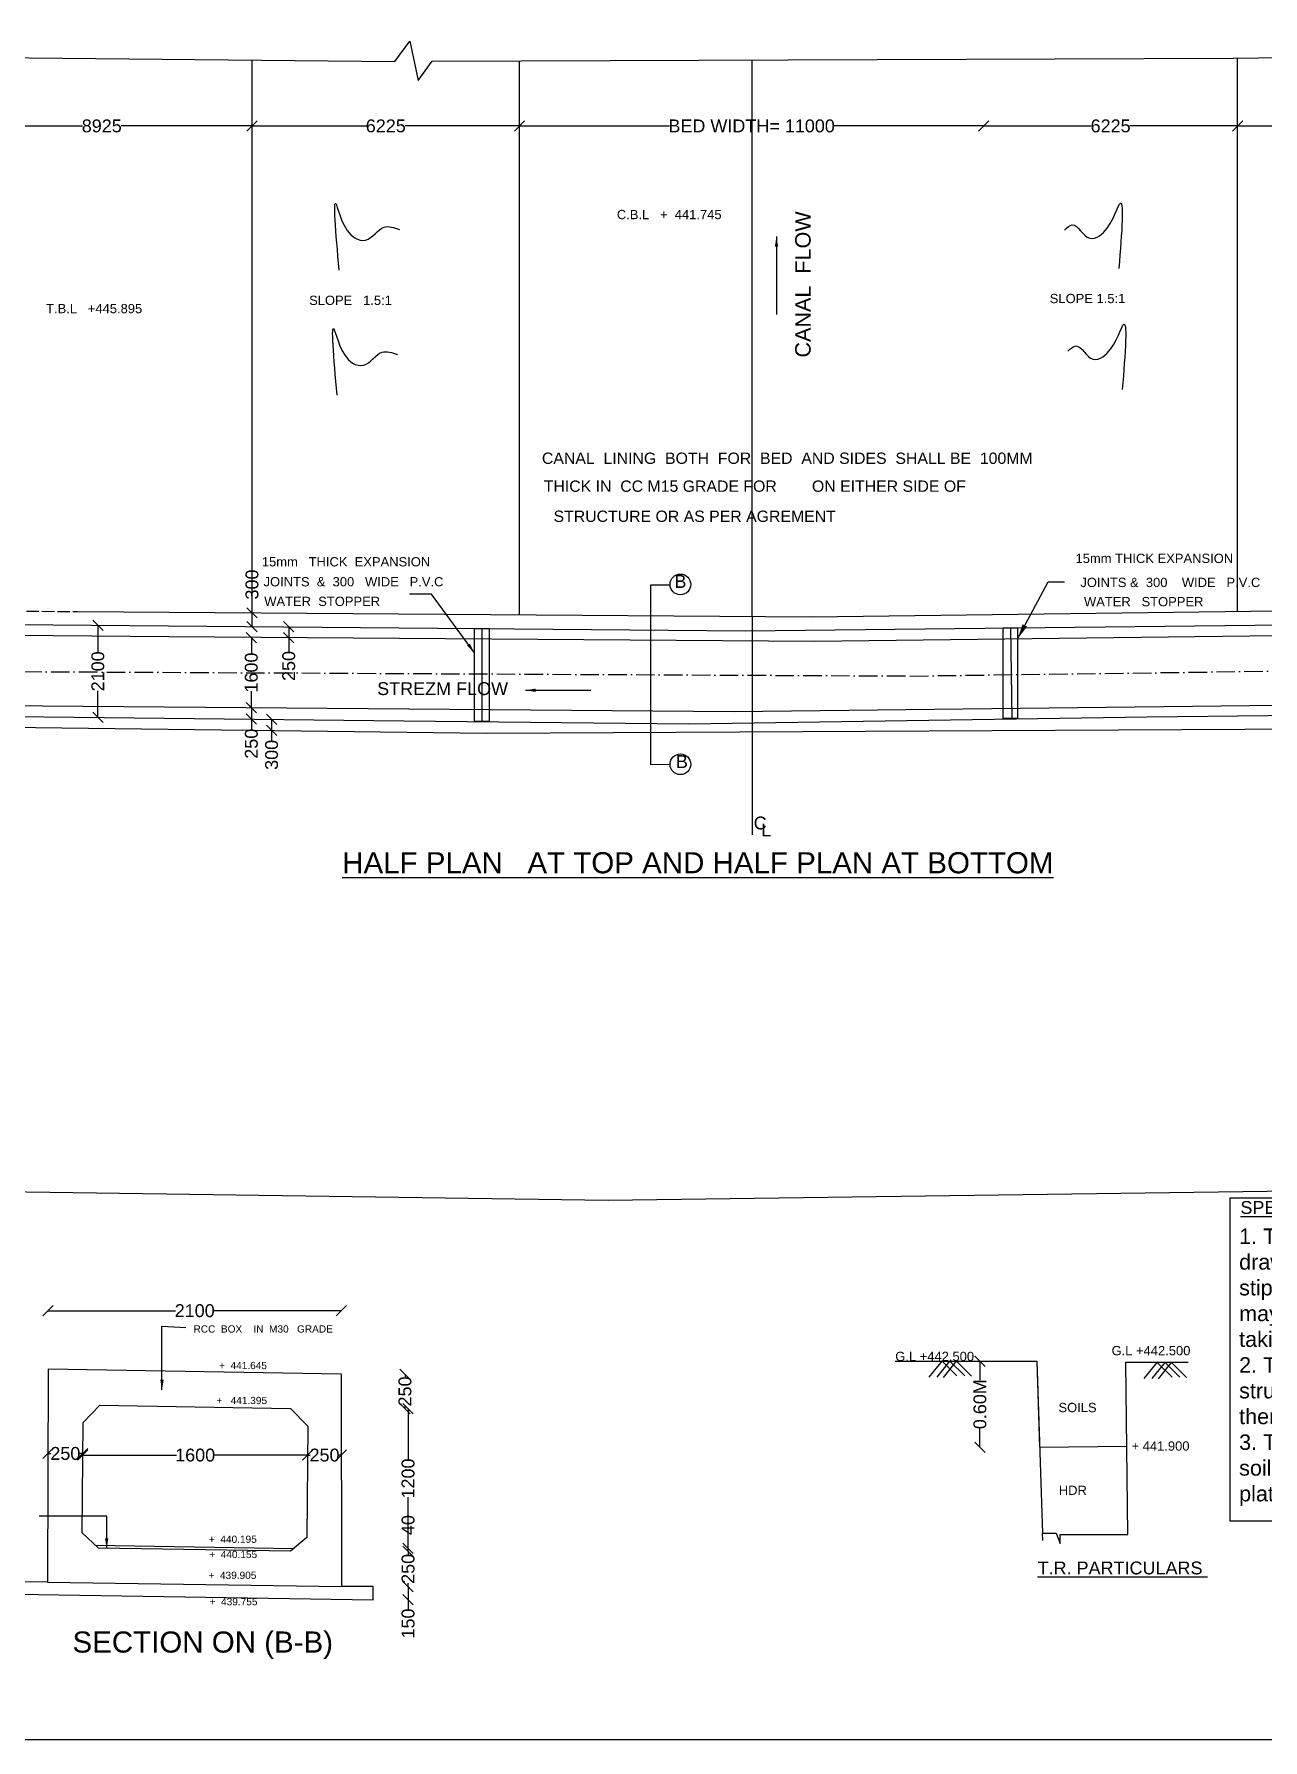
# Model space of a CAD drawing. Header units: millimetres. Extents: x 3111 to 11471, y 4451 to 9497.
# Drawn here: x 5413 to 7799, y 4454 to 7768 of the extents above; entities that cross this region are included whole.
import ezdxf

# ---------------------------------------------------------------- set-up
doc = ezdxf.new("R2010")
doc.units = ezdxf.units.MM
doc.header["$MEASUREMENT"] = 0
doc.linetypes.add('ACAD_ISO02W100', pattern=[15, 12, -3])
doc.linetypes.add('ACAD_ISO10W100', pattern=[18, 12, -3, 0, -3])
for name, color, linetype in [('DIMENSIONS', 7, 'Continuous'), ('DRAWING', 7, 'Continuous'), ('TEXT', 7, 'Continuous')]:
    doc.layers.add(name, color=color, linetype=linetype)
doc.styles.get("Standard").update_dxf_attribs({"font": 'arial.ttf', "height": 25})
doc.dimstyles.get("Standard").update_dxf_attribs({"dimtxt": 25, "dimasz": 20, "dimexe": 0.18, "dimexo": 0.0625, "dimgap": 0.09, "dimtad": 0, "dimdec": 0, "dimzin": 0, "dimdsep": 46, "dimtxsty": 'Standard', "dimblk": 'OBLIQUE', "dimcen": 0.09, "dimse1": 1, "dimse2": 1, "dimadec": 0, "dimazin": 0, "dimtfac": 1, "dimtdec": 0, "dimtofl": 0, "dimtmove": 0, "dimatfit": 3, "dimfxl": 1, "dimtolj": 1, "dimtzin": 0, "dimarcsym": 0})

# ---------------------------------------------------------------- blocks, each defined once
blk = doc.blocks.new('_Oblique')
at = {"color": 0, "linetype": 'ByBlock', "lineweight": -2}
blk.add_line((-0.5, -0.5), (0.5, 0.5), dxfattribs=at)
blk = doc.blocks.new('*D67')
at = {"layer": 'Defpoints', "color": 0}
for p in [(5538.9, 6619.3), (5537, 6440.4), (5537.2, 6440.4)]:
    blk.add_point(p, dxfattribs=at)
at = {"layer": 'DIMENSIONS', "color": 0, "lineweight": -2}
for p, q in [((5537.2, 6619.3), (5537.2, 6567.4)), ((5537.2, 6440.4), (5537.2, 6492.3))]:
    blk.add_line(p, q, dxfattribs=at)
at = {"layer": 'DIMENSIONS', "color": 0, "lineweight": -2, "xscale": 20, "yscale": 20, "zscale": 20}
for p, rotation in [((5537.2, 6619.3), 90), ((5537.2, 6440.4), 270)]:
    blk.add_blockref('_Oblique', p, dxfattribs=dict(at, rotation=rotation))
at = {"layer": 'DIMENSIONS', "color": 0, "insert": (5537.2, 6529.9), "char_height": 25, "attachment_point": 5, "rotation": 90}
blk.add_mtext('\\A1;2100', dxfattribs=at)
blk = doc.blocks.new('*D68')
at = {"layer": 'Defpoints', "color": 0}
for p in [(5836.5, 6643.5), (5836.2, 6616.7), (5836.5, 6616.7)]:
    blk.add_point(p, dxfattribs=at)
at = {"layer": 'DIMENSIONS', "color": 0, "lineweight": -2}
for p, q in [((5836.5, 6643.5), (5836.5, 6670.8)), ((5836.5, 6616.7), (5836.5, 6643.5))]:
    blk.add_line(p, q, dxfattribs=at)
at = {"layer": 'DIMENSIONS', "color": 0, "lineweight": -2, "xscale": 20, "yscale": 20, "zscale": 20}
for p, rotation in [((5836.5, 6643.5), 90), ((5836.5, 6616.7), 270)]:
    blk.add_blockref('_Oblique', p, dxfattribs=dict(at, rotation=rotation))
at = {"layer": 'DIMENSIONS', "color": 0, "insert": (5836.5, 6698.5), "char_height": 25, "attachment_point": 5, "rotation": 90}
blk.add_mtext('\\A1;300', dxfattribs=at)
blk = doc.blocks.new('*D69')
at = {"layer": 'Defpoints', "color": 0}
for p in [(5836.3, 6595.4), (5836.5, 6616.7), (5907.9, 6595.4)]:
    blk.add_point(p, dxfattribs=at)
at = {"layer": 'DIMENSIONS', "color": 0, "lineweight": -2}
for p, q in [((5907.9, 6616.7), (5907.9, 6595.4)), ((5907.9, 6595.4), (5907.9, 6568.2))]:
    blk.add_line(p, q, dxfattribs=at)
at = {"layer": 'DIMENSIONS', "color": 0, "lineweight": -2, "xscale": 20, "yscale": 20, "zscale": 20}
for p, rotation in [((5907.9, 6616.7), 90), ((5907.9, 6595.4), 270)]:
    blk.add_blockref('_Oblique', p, dxfattribs=dict(at, rotation=rotation))
at = {"layer": 'DIMENSIONS', "color": 0, "insert": (5907.9, 6540.3), "char_height": 25, "attachment_point": 5, "rotation": 90}
blk.add_mtext('\\A1;250', dxfattribs=at)
blk = doc.blocks.new('*D70')
at = {"layer": 'Defpoints', "color": 0}
for p in [(5836.3, 6595.4), (5835.2, 6459.5), (5835.2, 6459.5)]:
    blk.add_point(p, dxfattribs=at)
at = {"layer": 'DIMENSIONS', "color": 0, "lineweight": -2}
for p, q in [((5835.2, 6595.4), (5835.2, 6563.7)), ((5835.2, 6459.5), (5835.2, 6491.3))]:
    blk.add_line(p, q, dxfattribs=at)
at = {"layer": 'DIMENSIONS', "color": 0, "lineweight": -2, "xscale": 20, "yscale": 20, "zscale": 20}
for p, rotation in [((5835.2, 6595.4), 90), ((5835.2, 6459.5), 270)]:
    blk.add_blockref('_Oblique', p, dxfattribs=dict(at, rotation=rotation))
at = {"layer": 'DIMENSIONS', "color": 0, "insert": (5835.2, 6527.5), "char_height": 25, "attachment_point": 5, "rotation": 90}
blk.add_mtext('\\A1;1600', dxfattribs=at)
blk = doc.blocks.new('*D71')
at = {"layer": 'Defpoints', "color": 0}
for p in [(5835, 6437.2), (5835.2, 6459.5), (5835.3, 6437.2)]:
    blk.add_point(p, dxfattribs=at)
at = {"layer": 'DIMENSIONS', "color": 0, "lineweight": -2}
for p, q in [((5835.3, 6459.5), (5835.3, 6437.2)), ((5835.3, 6437.2), (5835.3, 6417.2))]:
    blk.add_line(p, q, dxfattribs=at)
at = {"layer": 'DIMENSIONS', "color": 0, "lineweight": -2, "xscale": 20, "yscale": 20, "zscale": 20}
for p, rotation in [((5835.3, 6459.5), 90), ((5835.3, 6437.2), 270)]:
    blk.add_blockref('_Oblique', p, dxfattribs=dict(at, rotation=rotation))
at = {"layer": 'DIMENSIONS', "color": 0, "insert": (5835.3, 6389.3), "char_height": 25, "attachment_point": 5, "rotation": 90}
blk.add_mtext('\\A1;250', dxfattribs=at)
blk = doc.blocks.new('*D72')
at = {"layer": 'Defpoints', "color": 0}
for p in [(5859.9, 6436.9), (5862.2, 6415.3), (5874.6, 6415.3)]:
    blk.add_point(p, dxfattribs=at)
at = {"layer": 'DIMENSIONS', "color": 0, "lineweight": -2}
for p, q in [((5874.6, 6436.9), (5874.6, 6415.3)), ((5874.6, 6415.3), (5874.6, 6395.3))]:
    blk.add_line(p, q, dxfattribs=at)
at = {"layer": 'DIMENSIONS', "color": 0, "lineweight": -2, "xscale": 20, "yscale": 20, "zscale": 20}
for p, rotation in [((5874.6, 6436.9), 90), ((5874.6, 6415.3), 270)]:
    blk.add_blockref('_Oblique', p, dxfattribs=dict(at, rotation=rotation))
at = {"layer": 'DIMENSIONS', "color": 0, "insert": (5874.6, 6367.7), "char_height": 25, "attachment_point": 5, "rotation": 90}
blk.add_mtext('\\A1;300', dxfattribs=at)
blk = doc.blocks.new('*D74')
at = {"layer": 'Defpoints', "color": 0}
for p in [(5252.9, 7589.2), (5836.5, 7589.2), (5836.5, 7589.2)]:
    blk.add_point(p, dxfattribs=at)
at = {"layer": 'DIMENSIONS', "color": 0, "lineweight": -2}
for p, q in [((5252.9, 7589.2), (5507.1, 7589.2)), ((5836.5, 7589.2), (5582.2, 7589.2))]:
    blk.add_line(p, q, dxfattribs=at)
at = {"layer": 'DIMENSIONS', "color": 0, "lineweight": -2, "xscale": 20, "yscale": 20, "zscale": 20, "rotation": 180}
blk.add_blockref('_Oblique', (5252.9, 7589.2), dxfattribs=at)
at = {"layer": 'DIMENSIONS', "color": 0, "lineweight": -2, "xscale": 20, "yscale": 20, "zscale": 20}
blk.add_blockref('_Oblique', (5836.5, 7589.2), dxfattribs=at)
at = {"layer": 'DIMENSIONS', "color": 0, "insert": (5544.7, 7589.2), "char_height": 25, "attachment_point": 5}
blk.add_mtext('\\A1;8925', dxfattribs=at)
blk = doc.blocks.new('*D75')
at = {"layer": 'Defpoints', "color": 0}
for p in [(5836.5, 7589.2), (6355.9, 7589.2), (6355.9, 7582.6)]:
    blk.add_point(p, dxfattribs=at)
at = {"layer": 'DIMENSIONS', "color": 0, "lineweight": -2}
for p, q in [((5836.5, 7589.2), (6058.6, 7589.2)), ((6355.9, 7589.2), (6133.8, 7589.2))]:
    blk.add_line(p, q, dxfattribs=at)
at = {"layer": 'DIMENSIONS', "color": 0, "lineweight": -2, "xscale": 20, "yscale": 20, "zscale": 20, "rotation": 180}
blk.add_blockref('_Oblique', (5836.5, 7589.2), dxfattribs=at)
at = {"layer": 'DIMENSIONS', "color": 0, "lineweight": -2, "xscale": 20, "yscale": 20, "zscale": 20}
blk.add_blockref('_Oblique', (6355.9, 7589.2), dxfattribs=at)
at = {"layer": 'DIMENSIONS', "color": 0, "insert": (6096.2, 7589.2), "char_height": 25, "attachment_point": 5}
blk.add_mtext('\\A1;6225', dxfattribs=at)
blk = doc.blocks.new('*D76')
at = {"layer": 'Defpoints', "color": 0}
for p in [(6355.9, 7589.2), (7257.3, 7589.2), (7257.3, 7589.2)]:
    blk.add_point(p, dxfattribs=at)
at = {"layer": 'DIMENSIONS', "color": 0, "lineweight": -2}
for p, q in [((6355.9, 7589.2), (6647.1, 7589.2)), ((7257.3, 7589.2), (6966.2, 7589.2))]:
    blk.add_line(p, q, dxfattribs=at)
at = {"layer": 'DIMENSIONS', "color": 0, "lineweight": -2, "xscale": 20, "yscale": 20, "zscale": 20, "rotation": 180}
blk.add_blockref('_Oblique', (6355.9, 7589.2), dxfattribs=at)
at = {"layer": 'DIMENSIONS', "color": 0, "lineweight": -2, "xscale": 20, "yscale": 20, "zscale": 20}
blk.add_blockref('_Oblique', (7257.3, 7589.2), dxfattribs=at)
at = {"layer": 'DIMENSIONS', "color": 0, "insert": (6806.6, 7589.2), "char_height": 25, "attachment_point": 5}
blk.add_mtext('\\A1;BED WIDTH= 11000', dxfattribs=at)
blk = doc.blocks.new('*D77')
at = {"layer": 'Defpoints', "color": 0}
for p in [(7750.1, 7589.2), (7257.3, 7571.7), (7750.1, 7571.7)]:
    blk.add_point(p, dxfattribs=at)
at = {"layer": 'DIMENSIONS', "color": 0, "lineweight": -2}
for p, q in [((7257.3, 7589.2), (7466.2, 7589.2)), ((7750.1, 7589.2), (7541.3, 7589.2))]:
    blk.add_line(p, q, dxfattribs=at)
at = {"layer": 'DIMENSIONS', "color": 0, "lineweight": -2, "xscale": 20, "yscale": 20, "zscale": 20, "rotation": 180}
blk.add_blockref('_Oblique', (7257.3, 7589.2), dxfattribs=at)
at = {"layer": 'DIMENSIONS', "color": 0, "lineweight": -2, "xscale": 20, "yscale": 20, "zscale": 20}
blk.add_blockref('_Oblique', (7750.1, 7589.2), dxfattribs=at)
at = {"layer": 'DIMENSIONS', "color": 0, "insert": (7503.7, 7589.2), "char_height": 25, "attachment_point": 5}
blk.add_mtext('\\A1;6225', dxfattribs=at)
blk = doc.blocks.new('*D78')
at = {"layer": 'Defpoints', "color": 0}
for p in [(7750.1, 7589.2), (8085.9, 7589.2), (8085.9, 7589.2)]:
    blk.add_point(p, dxfattribs=at)
at = {"layer": 'DIMENSIONS', "color": 0, "lineweight": -2}
for p, q in [((7750.1, 7589.2), (7890.4, 7589.2)), ((8085.9, 7589.2), (7945.7, 7589.2))]:
    blk.add_line(p, q, dxfattribs=at)
at = {"layer": 'DIMENSIONS', "color": 0, "lineweight": -2, "xscale": 20, "yscale": 20, "zscale": 20, "rotation": 180}
blk.add_blockref('_Oblique', (7750.1, 7589.2), dxfattribs=at)
at = {"layer": 'DIMENSIONS', "color": 0, "lineweight": -2, "xscale": 20, "yscale": 20, "zscale": 20}
blk.add_blockref('_Oblique', (8085.9, 7589.2), dxfattribs=at)
at = {"layer": 'DIMENSIONS', "color": 0, "insert": (7918, 7589.2), "char_height": 25, "attachment_point": 5}
blk.add_mtext('\\A1;500', dxfattribs=at)
blk = doc.blocks.new('*D93')
at = {"layer": 'Defpoints', "color": 0}
for p in [(5440, 5011.2), (5507.9, 5010.6), (5507.9, 5010.6)]:
    blk.add_point(p, dxfattribs=at)
at = {"layer": 'DIMENSIONS', "color": 0, "lineweight": -2}
for p, q in [((5440, 5010.6), (5446.1, 5010.6)), ((5507.9, 5010.6), (5501.9, 5010.6))]:
    blk.add_line(p, q, dxfattribs=at)
at = {"layer": 'DIMENSIONS', "color": 0, "lineweight": -2, "xscale": 20, "yscale": 20, "zscale": 20, "rotation": 180}
blk.add_blockref('_Oblique', (5440, 5010.6), dxfattribs=at)
at = {"layer": 'DIMENSIONS', "color": 0, "lineweight": -2, "xscale": 20, "yscale": 20, "zscale": 20}
blk.add_blockref('_Oblique', (5507.9, 5010.6), dxfattribs=at)
at = {"layer": 'DIMENSIONS', "color": 0, "insert": (5474, 5010.6), "char_height": 25, "attachment_point": 5}
blk.add_mtext('\\A1;250', dxfattribs=at)
blk = doc.blocks.new('*D94')
at = {"layer": 'Defpoints', "color": 0}
for p in [(5507.9, 5010.6), (5944.3, 5007.4), (5944.3, 5007.4)]:
    blk.add_point(p, dxfattribs=at)
at = {"layer": 'DIMENSIONS', "color": 0, "lineweight": -2}
for p, q in [((5507.9, 5007.4), (5689.9, 5007.4)), ((5944.3, 5007.4), (5762.3, 5007.4))]:
    blk.add_line(p, q, dxfattribs=at)
at = {"layer": 'DIMENSIONS', "color": 0, "lineweight": -2, "xscale": 20, "yscale": 20, "zscale": 20, "rotation": 180}
blk.add_blockref('_Oblique', (5507.9, 5007.4), dxfattribs=at)
at = {"layer": 'DIMENSIONS', "color": 0, "lineweight": -2, "xscale": 20, "yscale": 20, "zscale": 20}
blk.add_blockref('_Oblique', (5944.3, 5007.4), dxfattribs=at)
at = {"layer": 'DIMENSIONS', "color": 0, "insert": (5726.1, 5007.4), "char_height": 25, "attachment_point": 5}
blk.add_mtext('\\A1;1600', dxfattribs=at)
blk = doc.blocks.new('*D95')
at = {"layer": 'Defpoints', "color": 0}
for p in [(5944.3, 5007.4), (6010.2, 5007.4), (6010.2, 5007.4)]:
    blk.add_point(p, dxfattribs=at)
at = {"layer": 'DIMENSIONS', "color": 0, "lineweight": -2}
for p, q in [((5944.3, 5007.4), (5949.4, 5007.4)), ((6010.2, 5007.4), (6005.1, 5007.4))]:
    blk.add_line(p, q, dxfattribs=at)
at = {"layer": 'DIMENSIONS', "color": 0, "lineweight": -2, "xscale": 20, "yscale": 20, "zscale": 20, "rotation": 180}
blk.add_blockref('_Oblique', (5944.3, 5007.4), dxfattribs=at)
at = {"layer": 'DIMENSIONS', "color": 0, "lineweight": -2, "xscale": 20, "yscale": 20, "zscale": 20}
blk.add_blockref('_Oblique', (6010.2, 5007.4), dxfattribs=at)
at = {"layer": 'DIMENSIONS', "color": 0, "insert": (5977.3, 5007.4), "char_height": 25, "attachment_point": 5}
blk.add_mtext('\\A1;250', dxfattribs=at)
blk = doc.blocks.new('*D96')
at = {"layer": 'Defpoints', "color": 0}
for p in [(6010, 5164.4), (5911.4, 5097.9), (6133.6, 5097.9)]:
    blk.add_point(p, dxfattribs=at)
at = {"layer": 'DIMENSIONS', "color": 0, "lineweight": -2}
for p, q in [((6133.6, 5164.4), (6133.6, 5159)), ((6133.6, 5097.9), (6133.6, 5103.3))]:
    blk.add_line(p, q, dxfattribs=at)
at = {"layer": 'DIMENSIONS', "color": 0, "lineweight": -2, "xscale": 20, "yscale": 20, "zscale": 20}
for p, rotation in [((6133.6, 5164.4), 90), ((6133.6, 5097.9), 270)]:
    blk.add_blockref('_Oblique', p, dxfattribs=dict(at, rotation=rotation))
at = {"layer": 'DIMENSIONS', "color": 0, "insert": (6133.6, 5131.1), "char_height": 25, "attachment_point": 5, "rotation": 90}
blk.add_mtext('\\A1;250', dxfattribs=at)
blk = doc.blocks.new('*D97')
at = {"layer": 'Defpoints', "color": 0}
for p in [(5911.4, 5097.9), (5917.7, 4826.2), (6139.6, 4826.2)]:
    blk.add_point(p, dxfattribs=at)
at = {"layer": 'DIMENSIONS', "color": 0, "lineweight": -2}
for p, q in [((6139.6, 5097.9), (6139.6, 4998.2)), ((6139.6, 4826.2), (6139.6, 4925.8))]:
    blk.add_line(p, q, dxfattribs=at)
at = {"layer": 'DIMENSIONS', "color": 0, "lineweight": -2, "xscale": 20, "yscale": 20, "zscale": 20}
for p, rotation in [((6139.6, 5097.9), 90), ((6139.6, 4826.2), 270)]:
    blk.add_blockref('_Oblique', p, dxfattribs=dict(at, rotation=rotation))
at = {"layer": 'DIMENSIONS', "color": 0, "insert": (6139.6, 4962), "char_height": 25, "attachment_point": 5, "rotation": 90}
blk.add_mtext('\\A1;1200', dxfattribs=at)
blk = doc.blocks.new('*D98')
at = {"layer": 'Defpoints', "color": 0}
for p in [(5911.1, 4820.7), (5917.7, 4826.2), (6139.6, 4820.7)]:
    blk.add_point(p, dxfattribs=at)
at = {"layer": 'DIMENSIONS', "color": 0, "lineweight": -2}
for p, q in [((6139.6, 4826.2), (6139.6, 4853.1)), ((6139.6, 4820.7), (6139.6, 4826.2))]:
    blk.add_line(p, q, dxfattribs=at)
at = {"layer": 'DIMENSIONS', "color": 0, "lineweight": -2, "xscale": 20, "yscale": 20, "zscale": 20}
for p, rotation in [((6139.6, 4826.2), 90), ((6139.6, 4820.7), 270)]:
    blk.add_blockref('_Oblique', p, dxfattribs=dict(at, rotation=rotation))
at = {"layer": 'DIMENSIONS', "color": 0, "insert": (6139.6, 4871.6), "char_height": 25, "attachment_point": 5, "rotation": 90}
blk.add_mtext('\\A1;40', dxfattribs=at)
blk = doc.blocks.new('*D99')
at = {"layer": 'Defpoints', "color": 0}
for p in [(6139.6, 4820.7), (6010.6, 4752.2), (6139.6, 4752.2)]:
    blk.add_point(p, dxfattribs=at)
at = {"layer": 'DIMENSIONS', "color": 0, "lineweight": -2}
for p, q in [((6139.6, 4820.7), (6139.6, 4814.3)), ((6139.6, 4752.2), (6139.6, 4758.6))]:
    blk.add_line(p, q, dxfattribs=at)
at = {"layer": 'DIMENSIONS', "color": 0, "lineweight": -2, "xscale": 20, "yscale": 20, "zscale": 20}
for p, rotation in [((6139.6, 4820.7), 90), ((6139.6, 4752.2), 270)]:
    blk.add_blockref('_Oblique', p, dxfattribs=dict(at, rotation=rotation))
at = {"layer": 'DIMENSIONS', "color": 0, "insert": (6139.6, 4786.5), "char_height": 25, "attachment_point": 5, "rotation": 90}
blk.add_mtext('\\A1;250', dxfattribs=at)
blk = doc.blocks.new('*D100')
at = {"layer": 'Defpoints', "color": 0}
for p in [(6041.2, 4752.2), (6040.8, 4726.8), (6139.6, 4726.8)]:
    blk.add_point(p, dxfattribs=at)
at = {"layer": 'DIMENSIONS', "color": 0, "lineweight": -2}
for p, q in [((6139.6, 4752.2), (6139.6, 4726.8)), ((6139.6, 4726.8), (6139.6, 4706.8))]:
    blk.add_line(p, q, dxfattribs=at)
at = {"layer": 'DIMENSIONS', "color": 0, "lineweight": -2, "xscale": 20, "yscale": 20, "zscale": 20}
for p, rotation in [((6139.6, 4752.2), 90), ((6139.6, 4726.8), 270)]:
    blk.add_blockref('_Oblique', p, dxfattribs=dict(at, rotation=rotation))
at = {"layer": 'DIMENSIONS', "color": 0, "insert": (6139.6, 4680.3), "char_height": 25, "attachment_point": 5, "rotation": 90}
blk.add_mtext('\\A1;150', dxfattribs=at)
blk = doc.blocks.new('*D101')
at = {"layer": 'Defpoints', "color": 0}
for p in [(7360.2, 5189.9), (7250, 5022.8), (7365.9, 5022.8)]:
    blk.add_point(p, dxfattribs=at)
at = {"layer": 'DIMENSIONS', "color": 0, "lineweight": -2}
for p, q in [((7250, 5189.9), (7250, 5152.9)), ((7250, 5022.8), (7250, 5059.8))]:
    blk.add_line(p, q, dxfattribs=at)
at = {"layer": 'DIMENSIONS', "color": 0, "lineweight": -2, "xscale": 20, "yscale": 20, "zscale": 20}
for p, rotation in [((7250, 5189.9), 90), ((7250, 5022.8), 270)]:
    blk.add_blockref('_Oblique', p, dxfattribs=dict(at, rotation=rotation))
at = {"layer": 'DIMENSIONS', "color": 0, "insert": (7250, 5106.4), "char_height": 25, "attachment_point": 5, "rotation": 90}
blk.add_mtext('\\A1;0.60M', dxfattribs=at)
blk = doc.blocks.new('*D102')
at = {"layer": 'Defpoints', "color": 0}
for p in [(6010, 5287.9), (5440.5, 5174.5), (6010, 5164.4)]:
    blk.add_point(p, dxfattribs=at)
at = {"layer": 'DIMENSIONS', "color": 0, "lineweight": -2}
for p, q in [((5440.5, 5287.9), (5687.7, 5287.9)), ((6010, 5287.9), (5762.8, 5287.9))]:
    blk.add_line(p, q, dxfattribs=at)
at = {"layer": 'DIMENSIONS', "color": 0, "lineweight": -2, "xscale": 20, "yscale": 20, "zscale": 20, "rotation": 180}
blk.add_blockref('_Oblique', (5440.5, 5287.9), dxfattribs=at)
at = {"layer": 'DIMENSIONS', "color": 0, "lineweight": -2, "xscale": 20, "yscale": 20, "zscale": 20}
blk.add_blockref('_Oblique', (6010, 5287.9), dxfattribs=at)
at = {"layer": 'DIMENSIONS', "color": 0, "insert": (5725.2, 5287.9), "char_height": 25, "attachment_point": 5}
blk.add_mtext('\\A1;2100', dxfattribs=at)

msp = doc.modelspace()

# ---------------------------------------------------------------- linework, layer by layer
at = {"layer": 'DIMENSIONS', "color": 0}
for points in [[(11470.6, 4454.3), (3110.6, 4454.3), (3110.6, 9497.4), (11470.6, 9497.4)], [(6268.4, 6613), (6297.1, 6613), (6297.1, 6432.3), (6268.4, 6432.3)], [(7295.2, 6614.2), (7322.9, 6614.2), (7322.9, 6438), (7295.2, 6438)], [(7736.1, 5507.4), (8935, 5507.4), (8935, 4879), (7736.1, 4879)]]:
    msp.add_lwpolyline(points, close=True, dxfattribs=at)
for points in [[(6648.1, 6697.5), (6610.2, 6697.5), (6610.2, 6349.1), (6648.1, 6349.3)], [(6807.6, 6636.7), (6807.6, 6212.2)], [(6282.8, 6613), (6282.8, 6432.3)], [(7309.1, 6614.2), (7311.8, 6437.8)], [(5440.5, 5174.5), (5439.3, 4760.9), (5380.6, 4761.1), (5380.6, 4737.5), (6071.8, 4726.3), (6071.8, 4752.2), (6010.6, 4752.2), (6010, 5164.4), (5440.5, 5174.5)], [(7085.5, 5190.2), (7360.2, 5189.9), (7371.6, 4855.8)], [(7151.2, 5158.7), (7176.3, 5190.1), (7205.3, 5161.3)], [(7166.7, 5158.6), (7191.7, 5190.1), (7220.8, 5161.3)], [(7179.2, 5158.3), (7204.3, 5189.7), (7233.3, 5161)], [(7360.2, 5189.9), (7365.9, 5022.8)], [(7372.1, 4841.4), (7371.6, 4855.8), (7397.9, 4855.8), (7405.9, 4835.5), (7405.9, 4853.1), (7537.1, 4853.3), (7533.3, 5188), (7654, 5188)], [(7568.8, 5156), (7593.8, 5187.4), (7622.9, 5158.6)], [(7584.2, 5156), (7609.3, 5187.4), (7638.3, 5158.6)], [(7596.7, 5155.7), (7621.8, 5187.1), (7650.9, 5158.3)], [(5508.5, 5070.8), (5540.9, 5104.2), (5911.4, 5097.9), (5944.7, 5063.6), (5943.1, 4847.4), (5911.1, 4820.7), (5538.5, 4826.4), (5506.5, 4856.3), (5508.5, 5070.8)], [(7365.9, 5022.8), (7535.2, 5024.8)], [(5532.1, 4832.4), (5917.7, 4826.2)], [(5439.3, 4760.9), (6010.6, 4752.2)]]:
    msp.add_lwpolyline(points, dxfattribs=at)
for centre in [(6668.3, 6698.7), (6668.3, 6349.4)]:
    msp.add_circle(centre, 20.1, dxfattribs=at)
for points in [[(6005.7, 7309.3), (6000.3, 7436.1), (6035.9, 7371.7), (6057, 7367.5), (6093, 7392.8), (6122.9, 7388.3)], [(7414, 7387), (7429.3, 7397), (7463, 7371.1), (7481.9, 7375.8), (7521, 7437.2), (7519.8, 7312.6)], [(6001.7, 7066.3), (5996.3, 7193.1), (6031.9, 7128.7), (6053, 7124.5), (6089, 7149.8), (6118.9, 7145.3)], [(7420.6, 7151.9), (7436, 7161.9), (7469.7, 7136), (7488.6, 7140.7), (7527.6, 7202.1), (7526.4, 7077.5)]]:
    msp.add_spline(points, degree=3, dxfattribs=at)
at = {"layer": 'DRAWING', "color": 0}
for points in [[(3271.6, 7742.9), (6113.6, 7714.7), (6142.8, 7753.9), (6159.3, 7677.8), (6186, 7715.3), (7741.9, 7721), (8526.2, 7731.1)], [(9893.2, 5547.8), (6528.2, 5502.3), (3275, 5548.7), (3277.7, 5848.1), (3316.8, 5873.9), (3240.4, 5873.9), (3277.6, 5886.4), (3273.1, 7286.9), (3310.6, 7312.1), (3236.1, 7312.1), (3273.5, 7337), (3271.6, 7742.9)], [(7750.1, 6646.7), (7750.1, 7721.1)], [(5836.5, 6643.5), (5836.5, 7717.4)], [(6355.9, 6639.9), (6355.9, 7715.9)], [(6807.6, 6636.7), (6807.6, 7717.6)], [(5497.8, 6645.9), (6922.7, 6635.8), (7926.8, 6649), (8411.5, 6653.4), (8411.5, 6726.8), (8487.9, 6726.8), (8859.1, 6937.4)], [(5150.9, 6622.7), (6794.1, 6608.5), (8308, 6625.6), (8512.8, 6629.5)], [(5191.9, 6464.7), (6772.7, 6451.9), (7996, 6466.4), (8515, 6473.1), (8515, 6427.3), (8473.7, 6427.3), (8473.7, 6654.3), (8512.5, 6654.3), (8515, 6473.1)], [(8513.1, 6607.2), (6928.8, 6587.7), (5675.1, 6596.6), (5150.9, 6601.4)], [(5364.1, 6421.5), (6292.5, 6410), (7764.1, 6417.6), (8413.8, 6424.1), (8413.8, 6351.2), (8489.6, 6351.2), (8861.9, 6167.6), (8861.9, 5954.3), (9015.9, 5954.3), (9015.9, 6263), (8514.2, 6511.2)], [(5200.2, 6444), (6131.6, 6434), (6684.3, 6428.1), (7574.8, 6441.8), (8515, 6451.8)]]:
    msp.add_lwpolyline(points, dxfattribs=at)
at = {"layer": 'DRAWING', "color": 0, "linetype": 'ACAD_ISO02W100', "ltscale": 2}
msp.add_lwpolyline([(4044.8, 6832.7), (4044.8, 7202.8), (4186.5, 7202.8), (4186.5, 6937), (4639.1, 6770.6), (4768.6, 6751.1), (4888.7, 6751.1), (4888.7, 6651.5), (5497.9, 6645.9)], dxfattribs=at)
at = {"layer": 'DRAWING', "color": 0, "linetype": 'ACAD_ISO10W100', "ltscale": 3}
msp.add_lwpolyline([(3186.1, 6643.7), (3186.1, 6558.2), (5121.6, 6530.7), (7114, 6520.8), (8570.6, 6540.4), (9917, 6563.6), (9917, 6647.8)], dxfattribs=at)

# ---------------------------------------------------------------- texts
at = {"layer": 'DIMENSIONS', "color": 0}
for s, height, p in [('B', 25, (6656.6, 6692)), ('B', 25, (6659.6, 6342.1)), ('C', 25, (6810.6, 6222.8)), ('L', 25, (6825, 6209.3)), ('%%USPECIAL NOTES:', 25, (7755.7, 5476)), ('RCC  BOX    IN  M30   GRADE', 14, (5722.9, 5245.5)), ('+  441.645', 14, (5772.5, 5174.5)), ('+   441.395', 14, (5767.3, 5106.6)), ('+  440.195', 14, (5752.8, 4837.1)), ('+  440.155', 14, (5753.5, 4807.5)), ('+  439.905', 14, (5752, 4767)), ('%%UT.R. PARTICULARS ', 25, (7361.9, 4775.8)), ('+  439.755', 14, (5754.2, 4715.8)), ('SECTION ON (B-B)', 41, (5487.9, 4623.9))]:
    msp.add_text(s, height=height, dxfattribs=at).set_placement(p)
at = {"layer": 'TEXT', "color": 0}
for s, height, p in [('C.B.L   +  441.745', 18, (6544.9, 7408.2)), ('SLOPE   1.5:1', 18, (5947.4, 7241.6)), ('SLOPE 1.5:1', 18, (7385.5, 7245.1)), ('T.B.L   +445.895', 18, (5436.7, 7225.5)), ('CANAL  LINING  BOTH  FOR  BED  AND SIDES  SHALL BE  100MM', 22, (6399.4, 6932.8)), ('THICK IN  CC M15 GRADE FOR        ON EITHER SIDE OF', 22, (6403, 6878.6)), ('STRUCTURE OR AS PER AGREMENT', 22, (6422, 6820.1)), ('15mm   THICK  EXPANSION', 18, (5855.6, 6733.7)), ('15mm THICK EXPANSION', 18, (7435.6, 6740.3)), ('JOINTS  &  300   WIDE   P.V.C', 18, (5858.9, 6694.9)), ('JOINTS &  300    WIDE   P.V.C', 18, (7445, 6693.6)), ('WATER  STOPPER', 18, (5860.3, 6656.8)), ('WATER   STOPPER', 18, (7452, 6656.2)), ('STREZM FLOW', 25, (6079.5, 6483.8)), ('%%UHALF PLAN   AT TOP AND HALF PLAN AT BOTTOM', 41, (6011.6, 6137.6)), ('G.L +442.500', 18, (7085.5, 5190.2)), ('G.L +442.500', 18, (7505.5, 5201.4)), ('SOILS ', 18, (7402.4, 5090.9)), ('+ 441.900', 18, (7544.3, 5016.2)), ('HDR', 18, (7403.1, 4930.1))]:
    msp.add_text(s, height=height, dxfattribs=at).set_placement(p)
msp.add_text('CANAL  FLOW', height=30, rotation=90, dxfattribs=at).set_placement((6921.2, 7139.4))
at = {"layer": 'TEXT', "color": 0, "insert": (7753.2, 5447.7), "char_height": 30, "width": 1190.234, "attachment_point": 1}
msp.add_mtext('1. The Project authorities shall satisfy_ whether the design and drawing proposals comply with technical specifications as stipulated in the agreement conditions.Any deviations noticed may be referred to CDO for necessary modifications before taking up execution. \\P2. The project authorities shall verify the suitability of the structure as per approved hydraulic particulars and Satisfy themselves about the suitability of the structure. \\P3. The field authorities shall ensure the safe bearing capacity of soil at foundation level before execution of work by conducting plate load test. \\P ', dxfattribs=at)

# ---------------------------------------------------------------- dimensions: what is measured, and where the dimension line sits
at = {"layer": 'DIMENSIONS', "color": 0}
for base, p1, p2, text, picture, middle in [((7257.3, 7589.2), (6355.9, 7589.2), (7257.3, 7589.2), 'BED WIDTH= 11000', '*D76', (6806.6, 7589.2)), ((5836.5, 7589.2), (5252.9, 7589.2), (5836.5, 7589.2), '8925', '*D74', (5544.7, 7589.2)), ((6355.9, 7589.2), (5836.5, 7589.2), (6355.9, 7582.6), '6225', '*D75', (6096.2, 7589.2)), ((7750.1, 7589.2), (7257.3, 7571.7), (7750.1, 7571.7), '6225', '*D77', (7503.7, 7589.2)), ((8085.9, 7589.2), (7750.1, 7589.2), (8085.9, 7589.2), '500', '*D78', (7918, 7589.2)), ((6010, 5287.9), (5440.5, 5174.5), (6010, 5164.4), '2100', '*D102', (5725.2, 5287.9)), ((5507.9, 5010.6), (5440, 5011.2), (5507.9, 5010.6), '250', '*D93', (5474, 5010.6)), ((5944.3, 5007.4), (5507.9, 5010.6), (5944.3, 5007.4), '1600', '*D94', (5726.1, 5007.4)), ((6010.2, 5007.4), (5944.3, 5007.4), (6010.2, 5007.4), '250', '*D95', (5977.3, 5007.4))]:
    dim = msp.add_linear_dim(base=base, p1=p1, p2=p2, text=text, dimstyle='Standard', dxfattribs=at)
    dim.commit()
    dim.dimension.update_dxf_attribs({"geometry": picture, "text_midpoint": middle})
for base, p1, p2, text, picture, middle in [((5836.5, 6616.7), (5836.5, 6643.5), (5836.2, 6616.7), '300', '*D68', (5836.5, 6698.5)), ((5907.9, 6595.4), (5836.5, 6616.7), (5836.3, 6595.4), '250', '*D69', (5907.9, 6540.3)), ((6139.6, 4820.7), (5917.7, 4826.2), (5911.1, 4820.7), '40', '*D98', (6139.6, 4871.6))]:
    dim = msp.add_linear_dim(base=base, p1=p1, p2=p2, angle=90, text=text, dimstyle='Standard', dxfattribs=at)
    dim.commit()
    dim.dimension.update_dxf_attribs({"geometry": picture, "text_midpoint": middle, "dimtype": 160})
for base, p1, p2, text, picture, middle in [((5537.2, 6440.4), (5538.9, 6619.3), (5537, 6440.4), '2100', '*D67', (5537.2, 6529.9)), ((5835.2, 6459.5), (5836.3, 6595.4), (5835.2, 6459.5), '1600', '*D70', (5835.2, 6527.5)), ((5835.3, 6437.2), (5835.2, 6459.5), (5835, 6437.2), '250', '*D71', (5835.3, 6389.3)), ((5874.6, 6415.3), (5859.9, 6436.9), (5862.2, 6415.3), '300', '*D72', (5874.6, 6367.7)), ((6133.6, 5097.9), (6010, 5164.4), (5911.4, 5097.9), '250', '*D96', (6133.6, 5131.1)), ((7250, 5022.8), (7360.2, 5189.9), (7365.9, 5022.8), '0.60M', '*D101', (7250, 5106.4)), ((6139.6, 4826.2), (5911.4, 5097.9), (5917.7, 4826.2), '1200', '*D97', (6139.6, 4962)), ((6139.6, 4752.2), (6139.6, 4820.7), (6010.6, 4752.2), '250', '*D99', (6139.6, 4786.5)), ((6139.6, 4726.8), (6041.2, 4752.2), (6040.8, 4726.8), '150', '*D100', (6139.6, 4680.3))]:
    dim = msp.add_linear_dim(base=base, p1=p1, p2=p2, angle=90, text=text, dimstyle='Standard', dxfattribs=at)
    dim.commit()
    dim.dimension.update_dxf_attribs({"geometry": picture, "text_midpoint": middle})

# ---------------------------------------------------------------- leaders
for points, override in [([(6854.9, 7374.6), (6854.9, 7223.1)], {"dimgap": 0.09, "dimtad": 0}), ([(7322.9, 6592.6), (7382.1, 6703.8), (7414.4, 6703.8)], {"dimasz": 30, "dimgap": 0.09, "dimtad": 0}), ([(6268.4, 6565.7), (6184.8, 6679.5), (6142, 6679.5)], {"dimgap": 0.09, "dimtad": 0}), ([(6367.6, 6493.1), (6494.1, 6493.1)], {"dimgap": 0.09, "dimtad": 0}), ([(5661.7, 5134), (5661.7, 5258.2), (5708, 5255.5)], {"dimgap": 0.09, "dimtad": 0}), ([(5554.3, 4826.1), (5554.3, 4888.6), (5423.3, 4888.6)], {"dimgap": 0.09, "dimtad": 0})]:
    msp.add_leader(points, dimstyle='Standard', override=override, dxfattribs=at)

doc.saveas('drawing.dxf')
